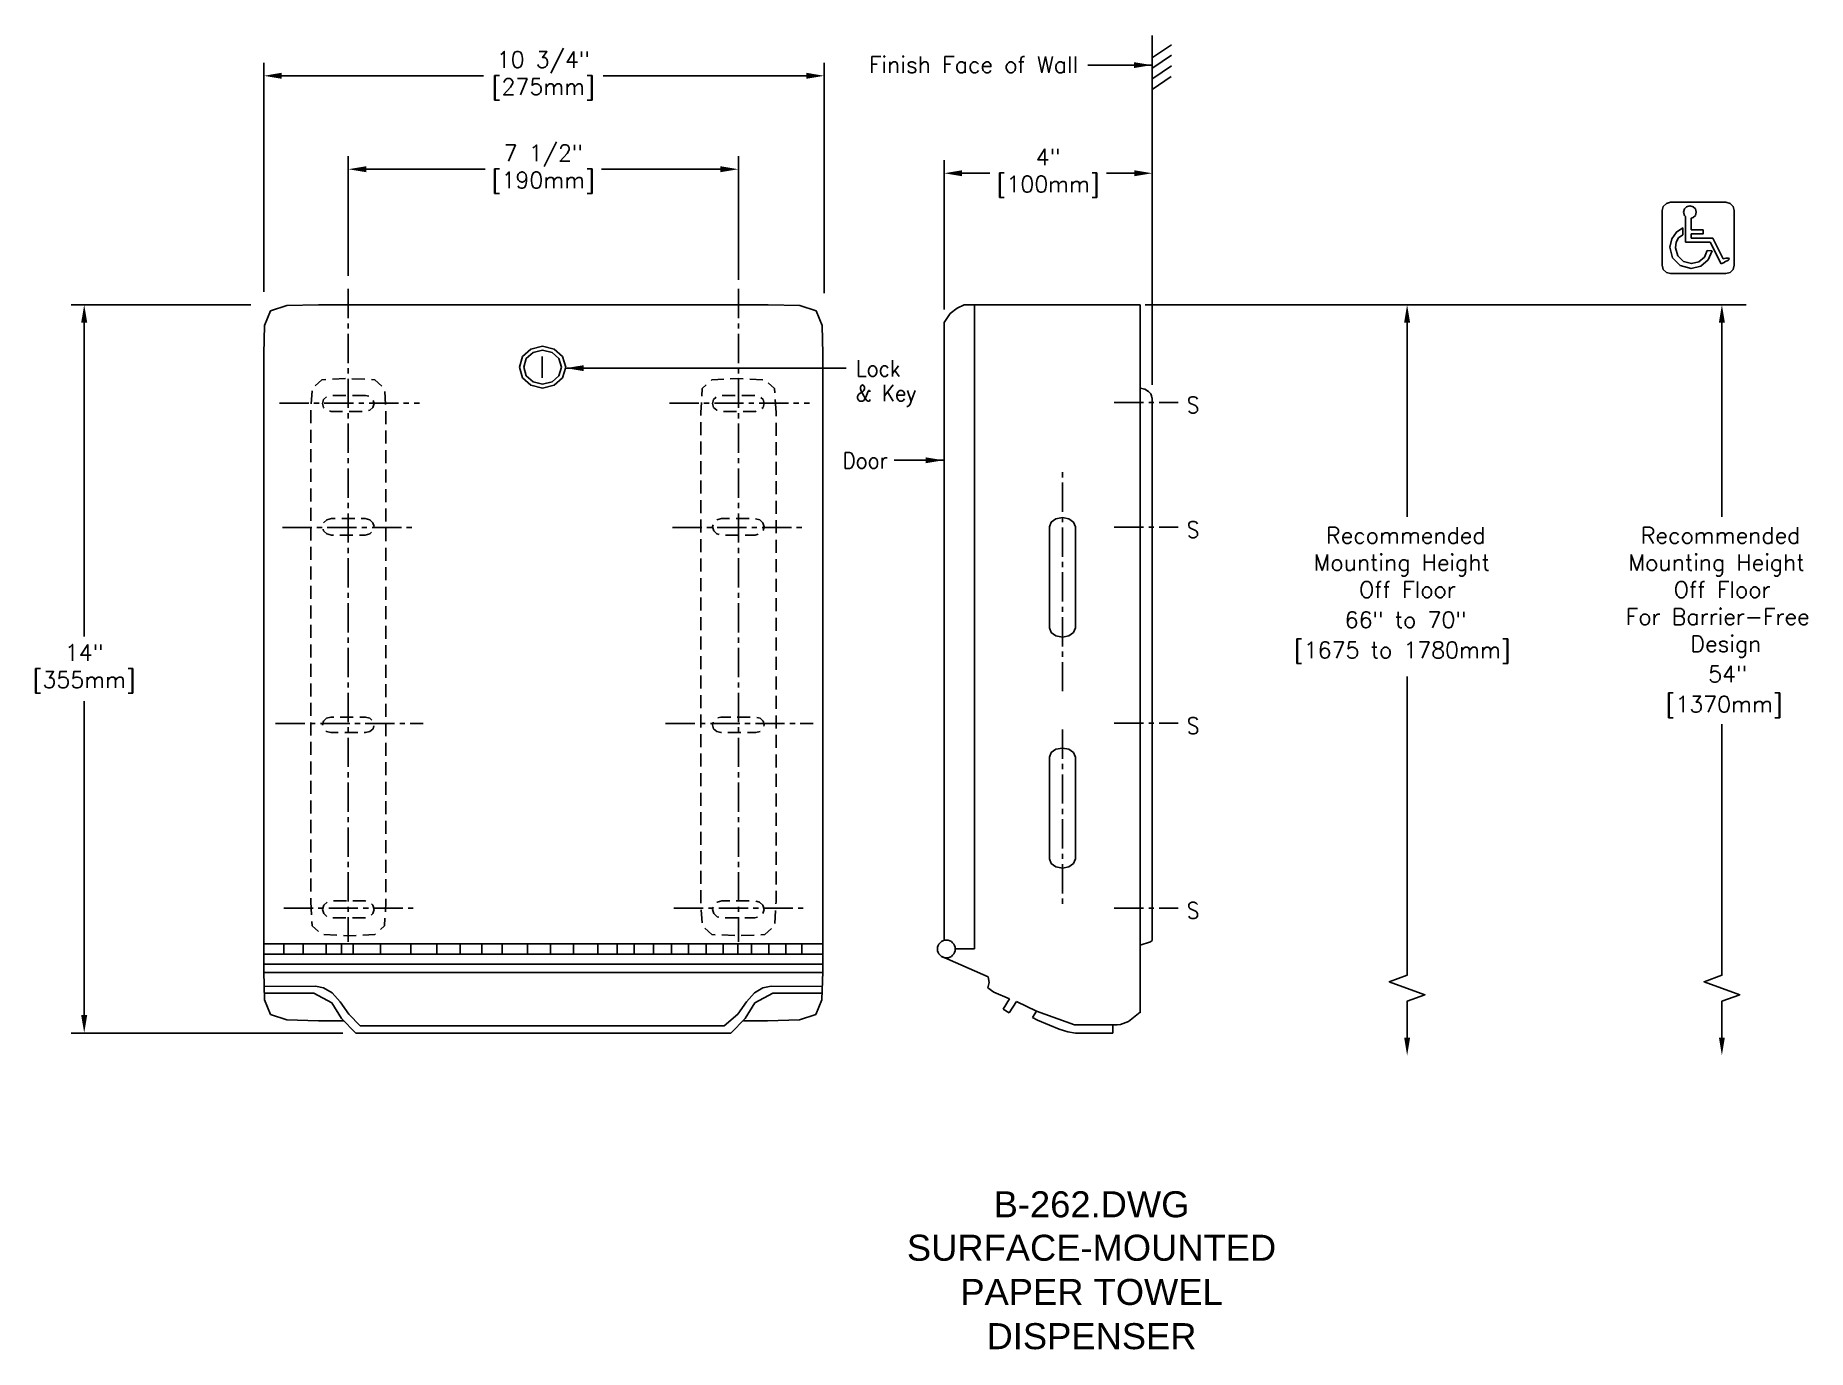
# Model space of a CAD drawing. Extents: x -3.8 to 30.3, y 0.1 to 25.3.
import ezdxf
from ezdxf.enums import TextEntityAlignment as Align

# ---------------------------------------------------------------- set-up
doc = ezdxf.new("R2010")
doc.units = 0
doc.header["$MEASUREMENT"] = 0
doc.header["$PDMODE"] = 35
doc.header["$PDSIZE"] = 1
doc.linetypes.add('CENTER2', pattern=[1.125, 0.75, -0.125, 0.125, -0.125])
doc.linetypes.add('HIDDEN', pattern=[0.375, 0.25, -0.125])
doc.layers.get('0').update_dxf_attribs({"linetype": 'CONTINUOUS'})
doc.layers.get('DEFPOINTS').update_dxf_attribs({"linetype": 'CONTINUOUS'})
for name, color, linetype in [('DETAIL', 4, 'CONTINUOUS'), ('DIM', 1, 'CONTINUOUS'), ('TEXT', 2, 'CONTINUOUS')]:
    doc.layers.add(name, color=color, linetype=linetype)
doc.styles.add('ARIAL_5', font='ARIAL.TTF', dxfattribs={"height": 5})
doc.styles.add('DIM_S_7', font='simplex.shx', dxfattribs={"height": 0.3125})
doc.dimstyles.new('DIM_S_7', dxfattribs={"dimtxt": 0.12, "dimasz": 0.34375, "dimexe": 0.25, "dimexo": 0.25, "dimgap": 0.09375, "dimtad": 0, "dimtih": 1, "dimtoh": 1, "dimdec": 4, "dimzin": 4, "dimtxsty": 'DIM_S_7', "dimcen": 0.09375, "dimaunit": 1, "dimazin": 3, "dimtfac": 1, "dimtdec": 4, "dimtofl": 0, "dimtmove": 0, "dimatfit": 3, "dimtolj": 1, "dimtzin": 0})

# ---------------------------------------------------------------- blocks, each defined once
blk = doc.blocks.new('*D4')
at = {"color": 0, "linetype": 'BYBLOCK'}
for p, q in [((0.364, 20.152), (-3.089, 20.152)), ((-2.839, 19.809), (-2.839, 13.774)), ((-2.839, 6.496), (-2.839, 12.53)), ((2.133, 6.152), (-3.089, 6.152))]:
    blk.add_line(p, q, dxfattribs=at)
for points in [[(-2.897, 19.809), (-2.782, 19.809), (-2.839, 20.152)], [(-2.897, 6.496), (-2.782, 6.496), (-2.839, 6.152)]]:
    blk.add_solid(points, dxfattribs=at)
at = {"layer": 'DEFPOINTS', "color": 0, "linetype": 'BYBLOCK'}
for p in [(0.614, 20.152), (-2.839, 6.152), (2.383, 6.152)]:
    blk.add_point(p, dxfattribs=at)
at = {"color": 0, "linetype": 'BYBLOCK', "insert": (-2.839, 13.152), "char_height": 0.3125, "attachment_point": 5, "style": 'DIM_S_7'}
blk.add_mtext('\\A1;14"\\P[355mm]', dxfattribs=at)
blk = doc.blocks.new('*D1')
at = {"color": 0, "linetype": 'BYBLOCK'}
for p, q in [((2.239, 20.704), (2.239, 23.006)), ((9.739, 20.631), (9.739, 23.006)), ((2.583, 22.756), (4.868, 22.756)), ((9.395, 22.756), (7.109, 22.756))]:
    blk.add_line(p, q, dxfattribs=at)
for points in [[(2.583, 22.813), (2.583, 22.699), (2.239, 22.756)], [(9.395, 22.813), (9.395, 22.699), (9.739, 22.756)]]:
    blk.add_solid(points, dxfattribs=at)
at = {"layer": 'DEFPOINTS', "color": 0, "linetype": 'BYBLOCK'}
for p in [(9.739, 22.756), (2.239, 20.454), (9.739, 20.381)]:
    blk.add_point(p, dxfattribs=at)
at = {"color": 0, "linetype": 'BYBLOCK', "insert": (5.989, 22.756), "char_height": 0.3125, "attachment_point": 5, "style": 'DIM_S_7'}
blk.add_mtext('\\A1;7 1/2"\\P[190mm]', dxfattribs=at)
blk = doc.blocks.new('*D0')
at = {"color": 0, "linetype": 'BYBLOCK'}
for p, q in [((0.614, 20.402), (0.614, 24.802)), ((0.958, 24.552), (4.839, 24.552)), ((11.045, 24.552), (7.139, 24.552)), ((11.389, 20.373), (11.389, 24.802))]:
    blk.add_line(p, q, dxfattribs=at)
for points in [[(0.958, 24.61), (0.958, 24.495), (0.614, 24.552)], [(11.045, 24.61), (11.045, 24.495), (11.389, 24.552)]]:
    blk.add_solid(points, dxfattribs=at)
at = {"layer": 'DEFPOINTS', "color": 0, "linetype": 'BYBLOCK'}
for p in [(11.389, 24.552), (0.614, 20.152), (11.389, 20.123)]:
    blk.add_point(p, dxfattribs=at)
at = {"color": 0, "linetype": 'BYBLOCK', "insert": (5.989, 24.552), "char_height": 0.3125, "attachment_point": 5, "style": 'DIM_S_7'}
blk.add_mtext('\\A1;10 3/4"\\P[275mm]', dxfattribs=at)
blk = doc.blocks.new('*D2')
at = {"color": 0, "linetype": 'BYBLOCK'}
for p, q in [((13.697, 20.062), (13.697, 22.929)), ((17.697, 18.612), (17.697, 22.929)), ((14.041, 22.679), (14.577, 22.679)), ((17.353, 22.679), (16.818, 22.679))]:
    blk.add_line(p, q, dxfattribs=at)
for points in [[(14.041, 22.736), (14.041, 22.622), (13.697, 22.679)], [(17.353, 22.736), (17.353, 22.622), (17.697, 22.679)]]:
    blk.add_solid(points, dxfattribs=at)
at = {"layer": 'DEFPOINTS', "color": 0, "linetype": 'BYBLOCK'}
for p in [(17.697, 22.679), (13.697, 19.812), (17.697, 18.362)]:
    blk.add_point(p, dxfattribs=at)
at = {"color": 0, "linetype": 'BYBLOCK', "insert": (15.697, 22.679), "char_height": 0.3125, "attachment_point": 5, "style": 'DIM_S_7'}
blk.add_mtext('\\A1;4"\\P[100mm]', dxfattribs=at)
blk = doc.blocks.new('ADA')
at = {"layer": 'DETAIL', "linetype": 'CONTINUOUS'}
for p, q in [((1.017, 0.853), (0.492, 0.853)), ((1.261, 0.358), (1.017, 0.853)), ((1.215, 0.235), (1.3, 0.278)), ((1.3, 0.278), (1.299, 0.282))]:
    blk.add_line(p, q, dxfattribs=at)
for points in [[(1.328, 0), (1.431, 0.028), (1.503, 0.1), (1.531, 0.202), (1.531, 1.514), (1.503, 1.616), (1.431, 1.688), (1.328, 1.716), (0, 1.716), (-0.102, 1.688), (-0.175, 1.616), (-0.203, 1.514), (-0.203, 0.202), (-0.175, 0.1), (-0.102, 0.028), (0, 0)], [(0.997, 0.551), (0.905, 0.333), (0.727, 0.181), (0.491, 0.125), (0.233, 0.194), (0.049, 0.378), (-0.021, 0.635), (0.026, 0.833), (0.142, 1), (0.293, 1.1), (0.295, 0.934), (0.193, 0.86), (0.137, 0.758), (0.12, 0.624), (0.172, 0.431), (0.31, 0.294), (0.504, 0.242), (0.68, 0.282), (0.814, 0.393), (0.883, 0.555)]]:
    blk.add_lwpolyline(points, close=True, dxfattribs=at)
for points in [[(0.492, 1.332), (0.54, 1.345), (0.595, 1.4), (0.616, 1.477), (0.595, 1.554), (0.54, 1.609), (0.463, 1.629), (0.386, 1.609), (0.331, 1.554), (0.31, 1.477), (0.331, 1.4), (0.355, 1.376)], [(0.355, 1.376), (0.355, 0.757)], [(0.492, 1.051), (0.492, 1.332)], [(0.492, 0.955), (0.78, 0.955), (0.78, 1.051), (0.492, 1.051)], [(0.492, 0.853), (0.492, 0.955)], [(0.355, 0.757), (0.492, 0.757)], [(0.492, 0.757), (0.948, 0.757)], [(0.948, 0.757), (1.215, 0.235)], [(1.299, 0.282), (1.359, 0.307), (1.398, 0.335), (1.407, 0.361), (1.382, 0.375), (1.329, 0.374), (1.261, 0.358)]]:
    blk.add_lwpolyline(points, dxfattribs=at)

msp = doc.modelspace()

# ---------------------------------------------------------------- linework, layer by layer
at = {"layer": 'DETAIL', "linetype": 'CENTER2', "ltscale": 0.75}
for p, q in [((2.2388, 20.45403), (2.2388, 7.90799)), ((0.91489, 18.25953), (3.60659, 18.25953)), ((16.96826, 18.27), (18.19712, 18.27)), ((15.97097, 12.72109), (15.97097, 17.00171)), ((0.97239, 15.87259), (3.54911, 15.87259)), ((16.96826, 15.8732), (18.19712, 15.8732)), ((0.84103, 12.10482), (3.68047, 12.10482)), ((15.97097, 11.98627), (15.97097, 8.58341)), ((16.96826, 12.10544), (18.19712, 12.10544)), ((0.99969, 8.55409), (3.52181, 8.55409)), ((16.96826, 8.5547), (18.19712, 8.5547))]:
    msp.add_line(p, q, dxfattribs=at)
at = {"layer": 'DETAIL', "linetype": 'CONTINUOUS'}
for p, q in [((0.74526, 20.03145), (1.05705, 20.13566)), ((1.05705, 20.13566), (1.66415, 20.15244)), ((1.66415, 20.15244), (10.31345, 20.15244)), ((10.31345, 20.15244), (10.92094, 20.13566)), ((10.92094, 20.13566), (11.23284, 20.03145)), ((13.94664, 20.08335), (14.07836, 20.15244)), ((14.07836, 20.15244), (14.27941, 20.15244)), ((14.27941, 20.15244), (14.27941, 7.76934)), ((17.46826, 20.15244), (14.27941, 20.15244)), ((17.46826, 6.54136), (17.46826, 20.15244)), ((0.63033, 19.75101), (0.74526, 20.03145)), ((11.23284, 20.03145), (11.34765, 19.75101)), ((13.69716, 19.81216), (13.81491, 19.9847)), ((13.69716, 7.93397), (13.69716, 19.81216)), ((13.81491, 19.9847), (13.94664, 20.08335)), ((0.61378, 19.2056), (0.63033, 19.75101)), ((11.34765, 19.75101), (11.36382, 19.2056)), ((0.61378, 7.33589), (0.61378, 19.2056)), ((5.59141, 19.15375), (5.53064, 18.95126)), ((5.75107, 19.2977), (5.59141, 19.15375)), ((5.6617, 19.11671), (5.61207, 18.95126)), ((5.79212, 19.23432), (5.6617, 19.11671)), ((5.97565, 19.35247), (5.75107, 19.2977)), ((5.97565, 19.27908), (5.79212, 19.23432)), ((5.96796, 19.15884), (5.96796, 18.74475)), ((6.20028, 19.2977), (5.97565, 19.35247)), ((6.15918, 19.23432), (5.97565, 19.27908)), ((6.28965, 19.11671), (6.15918, 19.23432)), ((6.35996, 19.15375), (6.20028, 19.2977)), ((6.3393, 18.95126), (6.28965, 19.11671)), ((6.42074, 18.95126), (6.35996, 19.15375)), ((11.36382, 19.2056), (11.36382, 7.33589)), ((5.53064, 18.95126), (5.59141, 18.74882)), ((5.59141, 18.74882), (5.75107, 18.60489)), ((5.61207, 18.95126), (5.6617, 18.78582)), ((5.6617, 18.78582), (5.79212, 18.66825)), ((6.15918, 18.66825), (6.28965, 18.78582)), ((6.20028, 18.60489), (6.35996, 18.74882)), ((6.28965, 18.78582), (6.3393, 18.95126)), ((6.35996, 18.74882), (6.42074, 18.95126)), ((5.75107, 18.60489), (5.97565, 18.55012)), ((5.79212, 18.66825), (5.97565, 18.62351)), ((5.97565, 18.62351), (6.15918, 18.66825)), ((5.97565, 18.55012), (6.20028, 18.60489)), ((17.46826, 18.54985), (17.55845, 18.53016)), ((17.55845, 18.53016), (17.6278, 18.48577)), ((17.6278, 18.48577), (17.66933, 18.43645)), ((17.66933, 18.43645), (17.68328, 18.4019)), ((17.68328, 18.4019), (17.69712, 18.34275)), ((17.69712, 18.36244), (17.69712, 7.93205)), ((15.84497, 16.03514), (15.75543, 15.97143)), ((15.97097, 16.05937), (15.84497, 16.03514)), ((16.09688, 16.03514), (15.97097, 16.05937)), ((16.18638, 15.97143), (16.09688, 16.03514)), ((15.75543, 15.97143), (15.72135, 15.8818)), ((15.72135, 15.8818), (15.72135, 13.93879)), ((16.22044, 15.8818), (16.18638, 15.97143)), ((16.22044, 13.93879), (16.22044, 15.8818)), ((15.72135, 13.93879), (15.75543, 13.8492)), ((15.75543, 13.8492), (15.84497, 13.78548)), ((15.84497, 13.78548), (15.97097, 13.76122)), ((15.97097, 13.76122), (16.09688, 13.78548)), ((16.09688, 13.78548), (16.18638, 13.8492)), ((16.18638, 13.8492), (16.22044, 13.93879)), ((15.84497, 11.60657), (15.75543, 11.54287)), ((15.97097, 11.63081), (15.84497, 11.60657)), ((16.09688, 11.60657), (15.97097, 11.63081)), ((16.18638, 11.54287), (16.09688, 11.60657)), ((15.75543, 11.54287), (15.72135, 11.45323)), ((15.72135, 11.45323), (15.72135, 9.5003)), ((16.22044, 11.45323), (16.18638, 11.54287)), ((16.22044, 9.5003), (16.22044, 11.45323)), ((15.72135, 9.5003), (15.75543, 9.41073)), ((15.75543, 9.41073), (15.84497, 9.34705)), ((15.84497, 9.34705), (15.97097, 9.32282)), ((15.97097, 9.32282), (16.09688, 9.34705)), ((16.09688, 9.34705), (16.18638, 9.41073)), ((16.18638, 9.41073), (16.22044, 9.5003)), ((0.61711, 7.8686), (11.36185, 7.8686)), ((1.00006, 7.8686), (1.00006, 7.67134)), ((1.3721, 7.8686), (1.3721, 7.67134)), ((1.81522, 7.8686), (1.81522, 7.67134)), ((2.10516, 7.8686), (2.10516, 7.67134)), ((2.33489, 7.8686), (2.33489, 7.67134)), ((2.86014, 7.8686), (2.86014, 7.67134)), ((3.44007, 7.8686), (3.44007, 7.67134)), ((3.94337, 7.8686), (3.94337, 7.67134)), ((4.39194, 7.8686), (4.39194, 7.67134)), ((4.80773, 7.8686), (4.80773, 7.67134)), ((5.19615, 7.8686), (5.19615, 7.67134)), ((5.68307, 7.8686), (5.68307, 7.67134)), ((6.12619, 7.8686), (6.12619, 7.67134)), ((6.56931, 7.8686), (6.56931, 7.67134)), ((7.03439, 7.8686), (7.03439, 7.67134)), ((7.41188, 7.8686), (7.41188, 7.67134)), ((7.73467, 7.8686), (7.73467, 7.67134)), ((8.10669, 7.8686), (8.10669, 7.67134)), ((8.45677, 7.8686), (8.45677, 7.67134)), ((8.77956, 7.8686), (8.77956, 7.67134)), ((9.11873, 7.8686), (9.11873, 7.67134)), ((9.44699, 7.8686), (9.44699, 7.67134)), ((9.73153, 7.8686), (9.73153, 7.67134)), ((9.99407, 7.8686), (9.99407, 7.67134)), ((10.32231, 7.8686), (10.32231, 7.67134)), ((10.65055, 7.8686), (10.65055, 7.67134)), ((10.95696, 7.8686), (10.95696, 7.67134)), ((17.66239, 7.90743), (17.46826, 7.83834)), ((17.69712, 7.93205), (17.66239, 7.90743)), ((11.36185, 7.67134), (0.61711, 7.67134)), ((13.64993, 7.62071), (14.5457, 7.23562)), ((14.27941, 7.76934), (13.9103, 7.76934)), ((0.60619, 7.3162), (11.37278, 7.3162)), ((0.63033, 6.78884), (0.61378, 7.33589)), ((0.61711, 7.47407), (11.36185, 7.47407)), ((11.36382, 7.33589), (11.34748, 6.78884)), ((14.5457, 7.23562), (14.56364, 7.12331)), ((1.60604, 7.05486), (0.62677, 7.04992)), ((1.57319, 6.92168), (0.63222, 6.92168)), ((1.92336, 6.73434), (1.57319, 6.92168)), ((1.7647, 7.02031), (1.60604, 7.05486)), ((1.92883, 6.9266), (1.7647, 7.02031)), ((2.08194, 6.75403), (1.92883, 6.9266)), ((9.89566, 6.75403), (10.04877, 6.9266)), ((10.04877, 6.9266), (10.21291, 7.02031)), ((10.05425, 6.73434), (10.40441, 6.92168)), ((10.21291, 7.02031), (10.37156, 7.05486)), ((10.37156, 7.05486), (11.35083, 7.04992)), ((10.40441, 6.92168), (11.34538, 6.92168)), ((14.56364, 7.12331), (14.53453, 7.02258)), ((14.53453, 7.02258), (14.65384, 6.93588)), ((14.65384, 6.93588), (14.95188, 6.80764)), ((0.74526, 6.50787), (0.63033, 6.78884)), ((1.05705, 6.40419), (0.74526, 6.50787)), ((2.10934, 6.42852), (1.92336, 6.73434)), ((2.24607, 6.51731), (2.08194, 6.75403)), ((2.46649, 6.29043), (2.24607, 6.51731)), ((9.46347, 6.29043), (9.73153, 6.51731)), ((9.73153, 6.51731), (9.89566, 6.75403)), ((9.86826, 6.42852), (10.05425, 6.73434)), ((11.23147, 6.50787), (10.91633, 6.40419)), ((11.34748, 6.78884), (11.23147, 6.50787)), ((14.95188, 6.80764), (14.83272, 6.61079)), ((14.83272, 6.61079), (14.94361, 6.53952)), ((14.94361, 6.53952), (15.09054, 6.75833)), ((15.09054, 6.75833), (15.47175, 6.5709)), ((15.47175, 6.5709), (15.39549, 6.45258)), ((15.47175, 6.5709), (16.1997, 6.30954)), ((17.23953, 6.37363), (17.46826, 6.55614)), ((1.66415, 6.38905), (1.05705, 6.40419)), ((2.14844, 6.38905), (1.66415, 6.38905)), ((2.38288, 6.1524), (2.10934, 6.42852)), ((2.38288, 6.1524), (9.59472, 6.1524)), ((2.46649, 6.29043), (9.46347, 6.29043)), ((9.59472, 6.1524), (9.86826, 6.42852)), ((10.30253, 6.38905), (9.84096, 6.38905)), ((10.91633, 6.40419), (10.30253, 6.38905)), ((15.39549, 6.45258), (15.49262, 6.39833)), ((15.49262, 6.39833), (15.72135, 6.30463)), ((15.72135, 6.30463), (15.91098, 6.22347)), ((15.91098, 6.22347), (16.07444, 6.17501)), ((16.07444, 6.17501), (16.22044, 6.1524)), ((16.94148, 6.31247), (16.1997, 6.30954)), ((16.22044, 6.1524), (16.4493, 6.15175)), ((16.4493, 6.15175), (16.93983, 6.1524)), ((16.93983, 6.1524), (16.94148, 6.31247)), ((16.94148, 6.31247), (17.02157, 6.3107)), ((17.02157, 6.3107), (17.08705, 6.31448)), ((17.08705, 6.31448), (17.23953, 6.37363))]:
    msp.add_line(p, q, dxfattribs=at)
at = {"layer": 'DETAIL', "linetype": 'CENTER2', "ltscale": 0.75, "flags": 128}
for points in [[(9.7388, 20.45403), (9.7388, 7.90799)], [(8.41489, 18.25953), (11.10659, 18.25953)], [(8.47239, 15.87259), (11.04911, 15.87259)], [(8.34103, 12.10482), (11.18047, 12.10482)], [(8.49969, 8.55409), (11.02181, 8.55409)]]:
    msp.add_lwpolyline(points, dxfattribs=at)
at = {"layer": 'DETAIL', "linetype": 'HIDDEN', "flags": 128}
for points in [[(1.51737, 8.67374), (1.54369, 8.21476), (1.73115, 8.04577), (2.24042, 8.02193), (2.74759, 8.04577), (2.93506, 8.21476), (2.96349, 8.67374), (2.96349, 18.08166), (2.93506, 18.53996), (2.74759, 18.70897), (2.24042, 18.73352), (1.73115, 18.70897), (1.54369, 18.53996), (1.51737, 18.08166)], [(2.56707, 18.40748), (1.91056, 18.40748), (1.82498, 18.38661), (1.76414, 18.33176), (1.74098, 18.25461), (1.76414, 18.1774), (1.82498, 18.12253), (1.91056, 18.10165), (2.56707, 18.10165), (2.6527, 18.12253), (2.71356, 18.1774), (2.73672, 18.25461), (2.71356, 18.33176), (2.6527, 18.38661)], [(10.46349, 18.08166), (10.43506, 18.53996), (10.24759, 18.70897), (9.74042, 18.73352), (9.23115, 18.70897), (9.04369, 18.53996), (9.01737, 18.08166), (9.01737, 8.67374), (9.04369, 8.21476), (9.23115, 8.04577), (9.74042, 8.02193), (10.24759, 8.04577), (10.43506, 8.21476), (10.46349, 8.67374)], [(9.26414, 18.33176), (9.24098, 18.25461), (9.26414, 18.1774), (9.32498, 18.12253), (9.41056, 18.10165), (10.06707, 18.10165), (10.1527, 18.12253), (10.21356, 18.1774), (10.23672, 18.25461), (10.21356, 18.33176), (10.1527, 18.38661), (10.06707, 18.40748), (9.41056, 18.40748), (9.32498, 18.38661)], [(2.71281, 15.9621), (2.64998, 16.0187), (2.56159, 16.04024), (1.91601, 16.04024), (1.82769, 16.0187), (1.76489, 15.9621), (1.74098, 15.88245), (1.76489, 15.8028), (1.82769, 15.74619), (1.91601, 15.72466), (2.56159, 15.72466), (2.64998, 15.74619), (2.71281, 15.8028), (2.73672, 15.88245)], [(10.23672, 15.88245), (10.21281, 15.9621), (10.14998, 16.0187), (10.06159, 16.04024), (9.41601, 16.04024), (9.32769, 16.0187), (9.26489, 15.9621), (9.24098, 15.88245), (9.26489, 15.8028), (9.32769, 15.74619), (9.41601, 15.72466), (10.06159, 15.72466), (10.14998, 15.74619), (10.21281, 15.8028)], [(1.90511, 12.22323), (1.82227, 12.20303), (1.76339, 12.14996), (1.74098, 12.07529), (1.76339, 12.00056), (1.82227, 11.94746), (1.90511, 11.92726), (2.57259, 11.92726), (2.65543, 11.94746), (2.71431, 12.00056), (2.73672, 12.07529), (2.71431, 12.14996), (2.65543, 12.20303), (2.57259, 12.22323)], [(9.24098, 12.07529), (9.26339, 12.00056), (9.32227, 11.94746), (9.40511, 11.92726), (10.07259, 11.92726), (10.15543, 11.94746), (10.21431, 12.00056), (10.23672, 12.07529), (10.21431, 12.14996), (10.15543, 12.20303), (10.07259, 12.22323), (9.40511, 12.22323), (9.32227, 12.20303), (9.26339, 12.14996)], [(1.76563, 8.61153), (1.74098, 8.52941), (1.76563, 8.44728), (1.8304, 8.3889), (1.92156, 8.36668), (2.55614, 8.36668), (2.64726, 8.3889), (2.71205, 8.44728), (2.73672, 8.52941), (2.71205, 8.61153), (2.64726, 8.6699), (2.55614, 8.69212), (1.92156, 8.69212), (1.8304, 8.6699)], [(10.23672, 8.52941), (10.21205, 8.61153), (10.14726, 8.6699), (10.05614, 8.69212), (9.42156, 8.69212), (9.3304, 8.6699), (9.26563, 8.61153), (9.24098, 8.52941), (9.26563, 8.44728), (9.3304, 8.3889), (9.42156, 8.36668), (10.05614, 8.36668), (10.14726, 8.3889), (10.21205, 8.44728)]]:
    msp.add_lwpolyline(points, close=True, dxfattribs=at)
at = {"layer": 'DETAIL', "linetype": 'CONTINUOUS'}
msp.add_circle((13.73874, 7.76751), 0.17157, dxfattribs=at)
at = {"layer": 'DIM', "linetype": 'CONTINUOUS'}
for p, q in [((17.69712, 22.9315), (17.69712, 25.32748)), ((17.56386, 20.15244), (23.06773, 20.15244)), ((21.15431, 20.15244), (29.12006, 20.15244)), ((22.59898, 19.91484), (22.59898, 16.07725)), ((28.65131, 19.91484), (28.65131, 16.07725)), ((22.59898, 13.00845), (22.59898, 8.30395)), ((28.65131, 12.08782), (28.65131, 8.30395))]:
    msp.add_line(p, q, dxfattribs=at)
for points in [[(17.70176, 24.90238), (18.06521, 25.14896)], [(17.70642, 24.70512), (18.06994, 24.95169)], [(17.69712, 24.29089), (18.06055, 24.53746)], [(17.70642, 24.49801), (18.06994, 24.74459)], [(22.59898, 5.92329), (22.59898, 6.76447), (22.94241, 6.88947), (22.25554, 7.13947), (22.59898, 7.26447), (22.59898, 8.30395)], [(28.65131, 5.92329), (28.65131, 6.76447), (28.99474, 6.88947), (28.30787, 7.13947), (28.65131, 7.26447), (28.65131, 8.30395)]]:
    msp.add_lwpolyline(points, dxfattribs=at)
for points in [[(22.54168, 19.80869), (22.65627, 19.80869), (22.59898, 20.15244)], [(28.59402, 19.80869), (28.7086, 19.80869), (28.65131, 20.15244)], [(22.54168, 6.06486), (22.65627, 6.06486), (22.59898, 5.72111)], [(28.59402, 6.06486), (28.7086, 6.06486), (28.65131, 5.72111)]]:
    msp.add_solid(points, dxfattribs=at)

# ---------------------------------------------------------------- block references
at = {"linetype": 'CONTINUOUS', "xscale": 0.8, "yscale": 0.8, "zscale": 0.8}
msp.add_blockref('ADA', (27.66492, 20.74907), dxfattribs=at)

# ---------------------------------------------------------------- texts
at = {"layer": 'DIM', "linetype": 'CONTINUOUS', "style": 'DIM_S_7', "width": 0.897969}
msp.add_text('Finish Face of Wall', height=0.3125, dxfattribs=at).set_placement((12.25058, 24.60992), (16.27273, 24.60992), align=Align.FIT)
for s, p in [('Lock', (12.00271, 18.77066)), ('& Key', (11.99354, 18.29726)), ('S', (18.36216, 18.069)), ('Door', (11.74423, 17.00116)), ('S', (18.36216, 15.6722)), ('S', (18.36216, 11.90444)), ('S', (18.36216, 8.35371))]:
    msp.add_text(s, height=0.3125, dxfattribs=at).set_placement(p)
at = {"layer": 'DIM', "linetype": 'CONTINUOUS', "style": 'DIM_S_7'}
for s, p in [('Recommended', (21.04094, 15.56082)), ('Recommended', (27.09327, 15.56082)), ('Mounting Height', (20.80285, 15.03999)), ('Mounting Height', (26.85518, 15.03999)), ('Off Floor', (21.67338, 14.51915)), ('Off Floor', (27.72571, 14.51915)), ('For Barrier-Free', (26.8031, 13.99832)), ('66" to 70"', (21.39808, 13.9388)), ('[1675 to 1780mm]', (20.42338, 13.35844)), ('Design', (28.04565, 13.47749)), ('54"', (28.38792, 12.89713)), ('[1370mm]', (27.56946, 12.31677))]:
    msp.add_text(s, height=0.3125, dxfattribs=at).set_placement(p)
at = {"layer": 'TEXT', "linetype": 'CONTINUOUS', "style": 'ARIAL_5'}
for s, p in [('B-262.DWG', (16.53036, 2.86046)), ('SURFACE-MOUNTED', (16.53036, 2.02581)), ('PAPER TOWEL', (16.53036, 1.17574)), ('DISPENSER', (16.53036, 0.32568))]:
    msp.add_text(s, height=0.5, dxfattribs=at).set_placement(p, align=Align.MIDDLE)

# ---------------------------------------------------------------- dimensions: what is measured, and where the dimension line sits
at = {"layer": 'DIM', "linetype": 'CONTINUOUS'}
for base, p1, p2, text, picture, middle in [((11.38914, 24.55241), (0.61378, 20.15244), (11.38914, 20.12274), '<>\\P[275mm]', '*D0', (5.9888, 24.55241)), ((9.7388, 22.75606), (2.2388, 20.45403), (9.7388, 20.38072), '<>\\P[190mm]', '*D1', (5.9888, 22.75606)), ((17.69712, 22.67908), (13.69716, 19.81216), (17.69712, 18.36244), '<>\\P[100mm]', '*D2', (15.69714, 22.67908))]:
    dim = msp.add_linear_dim(base=base, p1=p1, p2=p2, text=text, dimstyle='DIM_S_7', override={"dimpost": '"'}, dxfattribs=at)
    dim.commit()
    dim.dimension.update_dxf_attribs({"geometry": picture, "text_midpoint": middle, "dimtype": 128})
dim = msp.add_linear_dim(base=(-2.83942, 6.1524), p1=(0.61373, 20.15244), p2=(2.38288, 6.1524), angle=90, text='<>\\P[355mm]', dimstyle='DIM_S_7', override={"dimpost": '"'}, dxfattribs=at)
dim.commit()
dim.dimension.update_dxf_attribs({"geometry": '*D4', "text_midpoint": (-2.83942, 13.15242)})

# ---------------------------------------------------------------- leaders
for points in [[(17.69007, 24.75771), (16.45779, 24.75771)], [(6.41987, 18.9324), (11.81108, 18.9324)], [(13.68517, 17.16171), (12.73529, 17.16171)]]:
    msp.add_leader(points, dimstyle='DIM_S_7', dxfattribs=at)

doc.saveas('drawing.dxf')
